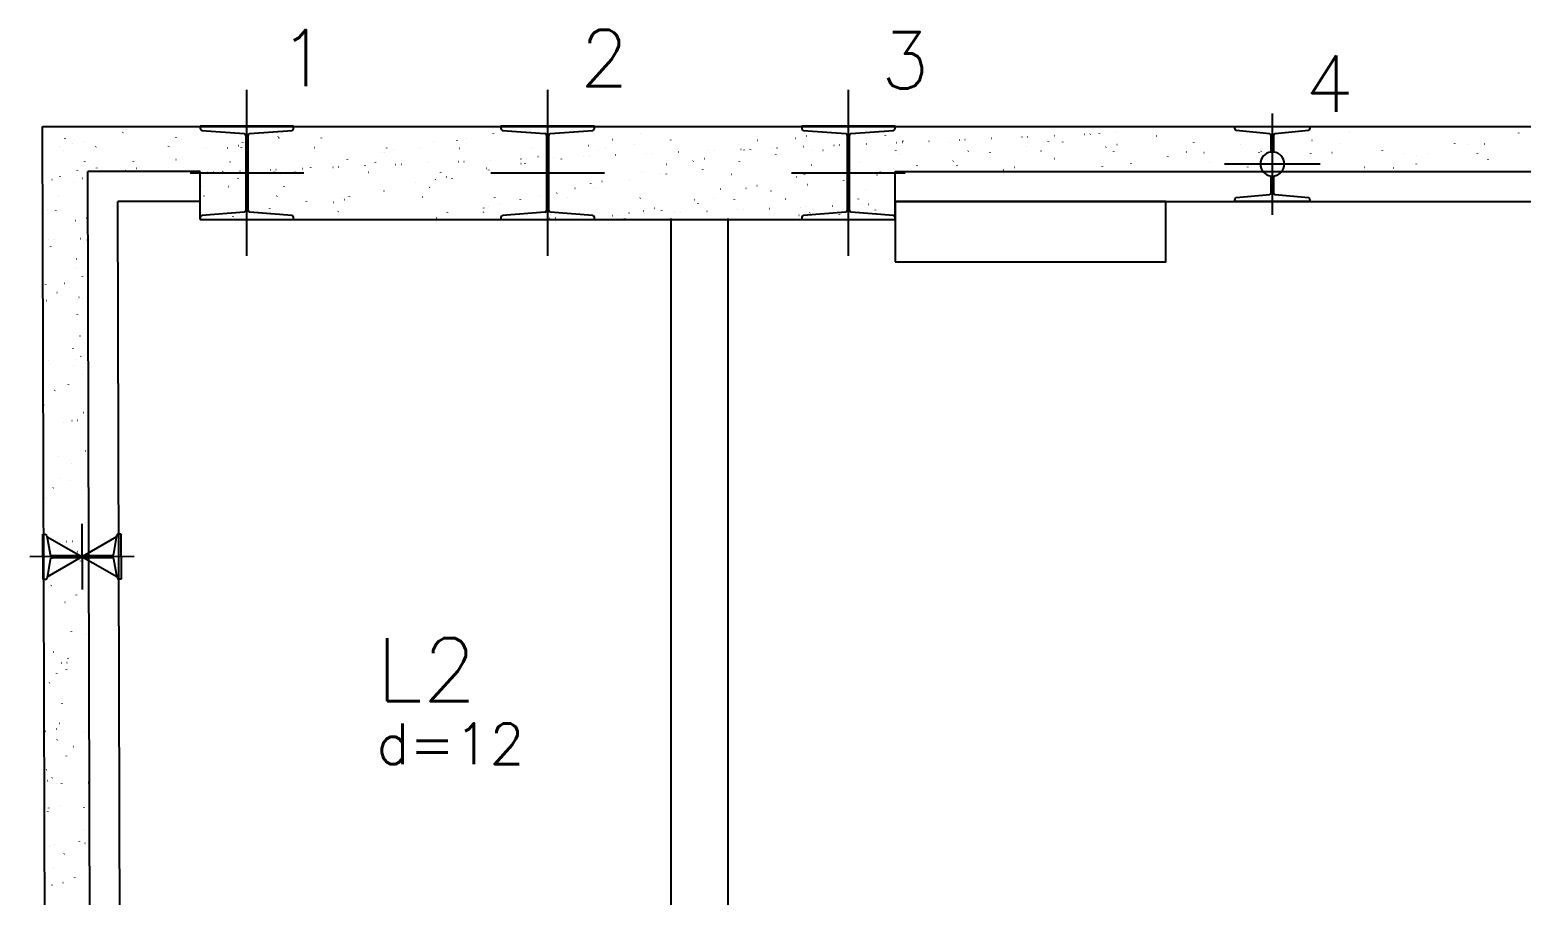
# Model space of a CAD drawing. Extents: x -40810 to 33675, y -2018 to 21213.
# Drawn here: x 19194.1 to 19690.1, y 3745.4 to 4033.1 of the extents above; entities that cross this region are included whole.
import ezdxf

# ---------------------------------------------------------------- set-up
doc = ezdxf.new("R2010")
doc.units = 0
doc.layers.get('0').update_dxf_attribs({"color": 1, "lineweight": 9})
for name, color, linetype in [('1', 5, 'Continuous'), ('10', 7, 'Continuous'), ('13', 7, 'Continuous'), ('19', 5, 'Continuous'), ('42', 7, 'Continuous'), ('49', 20, 'Continuous'), ('51', 6, 'Continuous'), ('52', 21, 'Continuous')]:
    doc.layers.add(name, color=color, linetype=linetype)
doc.styles.get("Standard").update_dxf_attribs({"font": 'romans.shx', "width": 0.8})

# ---------------------------------------------------------------- blocks, each defined once
blk = doc.blocks.new('_H9EFD498501-007')
for p, q in [((194.551325, 4539.103617), (194.561114, 4539.177975)), ((200.602982, 4538.200311), (200.676204, 4538.216544)), ((213.782978, 4541.122246), (213.856201, 4541.138479)), ((231.418265, 4539.432562), (231.463922, 4539.492064)), ((253.648103, 4537.791212), (253.657892, 4537.86557)), ((265.394405, 4539.673666), (265.467628, 4539.689899)), ((265.6887, 4539.20923), (265.69849, 4539.283588)), ((279.768041, 4539.191839), (279.813699, 4539.25134)), ((317.005832, 4538.225086), (317.079054, 4538.241319)), ((324.858899, 4538.454512), (324.868688, 4538.528871)), ((328.117818, 4538.951115), (328.163475, 4539.010616)), ((337.002286, 4540.653293), (337.012075, 4540.727652)), ((376.467594, 4538.710391), (376.513251, 4538.769892)), ((385.824476, 4540.591255), (385.897699, 4540.607488)), ((395.996274, 4538.560125), (396.006064, 4538.634484)), ((424.817371, 4538.469667), (424.863028, 4538.529169)), ((437.435903, 4539.142675), (437.509126, 4539.158908)), ((441.097013, 4539.954323), (441.170236, 4539.970556)), ((455.166473, 4537.805408), (455.176263, 4537.879766)), ((467.30986, 4540.004189), (467.319649, 4540.078547)), ((472.92342, 4537.840329), (472.998348, 4537.8436)), ((473.167147, 4538.228943), (473.212804, 4538.288445)), ((481.764997, 4538.22636), (481.839925, 4538.229632)), ((491.88036, 4538.668007), (491.955288, 4538.671278)), ((492.70844, 4538.505744), (492.781662, 4538.521977)), ((493.753575, 4538.749793), (493.828504, 4538.753064)), ((502.595152, 4539.135824), (502.670081, 4539.139096)), ((512.710515, 4539.577471), (512.785444, 4539.580742)), ((514.583731, 4539.659257), (514.658659, 4539.662529)), ((521.516924, 4537.98822), (521.562581, 4538.047721)), ((523.425307, 4540.045289), (523.500236, 4540.04856)), ((526.303849, 4537.911021), (526.313638, 4537.985379)), ((533.540671, 4540.486935), (533.615599, 4540.490206)), ((535.413886, 4540.568721), (535.488815, 4540.571993)), ((538.520656, 4540.667489), (538.530446, 4540.741847)), ((544.255463, 4540.954753), (544.330391, 4540.958024)), ((557.499863, 4539.979099), (557.573086, 4539.995332)), ((569.8667, 4537.747496), (569.912357, 4537.806997)), ((597.617434, 4539.355084), (597.627224, 4539.429442)), ((609.11129, 4538.530519), (609.184512, 4538.546752)), ((621.529271, 4540.90472), (621.539061, 4540.979079)), ((677.929934, 4540.896687), (678.003157, 4540.91292)), ((192.566633, 4536.418695), (192.566633, 4536.418695)), ((192.566633, 4536.418695), (192.566633, 4536.418695)), ((192.566633, 4536.418695), (192.566633, 4536.418695)), ((194.029154, 4535.137335), (194.029154, 4535.137335)), ((194.029154, 4535.137335), (194.029154, 4535.137335)), ((196.941872, 4537.388662), (197.015094, 4537.404895)), ((204.789307, 4536.354719), (204.834964, 4536.41422)), ((229.021267, 4536.308734), (229.066924, 4536.368235)), ((229.287908, 4532.835962), (229.297697, 4532.910321)), ((241.504716, 4535.592431), (241.514505, 4535.666789)), ((248.553299, 4535.940083), (248.626521, 4535.956316)), ((252.214409, 4536.751731), (252.287631, 4536.767964)), ((253.139084, 4536.113995), (253.184741, 4536.173496)), ((277.371043, 4536.06801), (277.4167, 4536.127511)), ((300.164726, 4534.491503), (300.237948, 4534.507736)), ((300.601494, 4534.280026), (300.611283, 4534.354384)), ((301.48886, 4535.873271), (301.534517, 4535.932772)), ((303.825836, 4535.303151), (303.899058, 4535.319384)), ((312.642091, 4535.698044), (312.651881, 4535.772402)), ((325.72082, 4535.827286), (325.766477, 4535.886787)), ((349.838637, 4535.632547), (349.884294, 4535.692049)), ((351.776153, 4533.042923), (351.849375, 4533.059156)), ((355.437263, 4533.854572), (355.510485, 4533.870805)), ((366.899427, 4533.211221), (366.974356, 4533.214493)), ((368.617259, 4536.776506), (368.690481, 4536.792739)), ((368.772643, 4533.293008), (368.847571, 4533.296279)), ((371.81229, 4534.943326), (371.822079, 4535.017685)), ((374.070596, 4535.586562), (374.116253, 4535.646064)), ((377.614219, 4533.679039), (377.689148, 4533.682311)), ((383.955677, 4537.142107), (383.965466, 4537.216466)), ((387.729583, 4534.120685), (387.804511, 4534.123957)), ((389.602798, 4534.202472), (389.677727, 4534.205743)), ((398.188413, 4535.391823), (398.23407, 4535.451325)), ((398.444375, 4534.588503), (398.519303, 4534.591775)), ((408.559738, 4535.03015), (408.634667, 4535.033421)), ((410.432954, 4535.111936), (410.507882, 4535.115207)), ((419.27453, 4535.497968), (419.349459, 4535.501239)), ((420.228686, 4535.327927), (420.301908, 4535.34416)), ((422.420373, 4535.345838), (422.46603, 4535.40534)), ((429.389894, 4535.939614), (429.464822, 4535.942885)), ((430.909068, 4533.630921), (430.918857, 4533.70528)), ((431.263109, 4536.0214), (431.338038, 4536.024672)), ((440.104686, 4536.407432), (440.179614, 4536.410703)), ((442.949665, 4535.048939), (442.959455, 4535.123298)), ((446.53819, 4535.1511), (446.583847, 4535.210601)), ((450.220049, 4536.849078), (450.294978, 4536.85235)), ((452.093264, 4536.930864), (452.168193, 4536.934136)), ((460.934841, 4537.316896), (461.00977, 4537.320167)), ((470.770149, 4535.105115), (470.815806, 4535.164616)), ((471.050204, 4537.758542), (471.125133, 4537.761814)), ((471.840113, 4533.879347), (471.913335, 4533.89558)), ((489.04733, 4537.694095), (489.120552, 4537.710328)), ((494.887966, 4534.910376), (494.933623, 4534.969877)), ((502.119864, 4534.294222), (502.129654, 4534.36858)), ((514.263251, 4536.493003), (514.273041, 4536.567361)), ((519.119926, 4534.864391), (519.165583, 4534.923892)), ((540.658757, 4536.245515), (540.731979, 4536.261748)), ((543.237742, 4534.669652), (543.2834, 4534.729154)), ((544.319867, 4537.057164), (544.393089, 4537.073397)), ((561.216642, 4532.981817), (561.226432, 4533.056175)), ((567.469702, 4534.623667), (567.515359, 4534.683169)), ((573.25724, 4534.399835), (573.267029, 4534.474193)), ((585.474047, 4537.156303), (585.483837, 4537.230661)), ((591.587519, 4534.428928), (591.633176, 4534.48843)), ((592.270184, 4534.796935), (592.343406, 4534.813168)), ((595.931294, 4535.608584), (596.004516, 4535.624817)), ((608.777959, 4534.088285), (608.787748, 4534.162643)), ((615.819478, 4534.382943), (615.865136, 4534.442445)), ((618.216477, 4537.506772), (618.262134, 4537.566274)), ((632.616375, 4535.080234), (632.626165, 4535.154592)), ((639.937295, 4534.188205), (639.982952, 4534.247706)), ((643.881611, 4533.348356), (643.954833, 4533.364589)), ((647.542721, 4534.160004), (647.615943, 4534.176237)), ((656.631002, 4537.410633), (656.640791, 4537.484991)), ((660.722717, 4537.081939), (660.795939, 4537.098172)), ((664.169255, 4534.14222), (664.214912, 4534.201721)), ((666.566253, 4537.266048), (666.61191, 4537.32555)), ((199.90498, 4529.989339), (199.90498, 4529.989339)), ((199.90498, 4529.989339), (199.90498, 4529.989339)), ((199.90498, 4529.989339), (199.90498, 4529.989339)), ((201.045424, 4531.475595), (201.091082, 4531.535097)), ((204.954709, 4528.085768), (204.954709, 4528.085768)), ((204.954709, 4528.085768), (204.954709, 4528.085768)), ((205.103924, 4529.219164), (205.113713, 4529.293522)), ((213.124775, 4528.085768), (213.124775, 4528.085768)), ((213.124775, 4528.085768), (213.124775, 4528.085768)), ((213.124775, 4528.085768), (213.124775, 4528.085768)), ((214.504976, 4528.391751), (214.578198, 4528.407984)), ((216.808621, 4528.085768), (216.808621, 4528.085768)), ((216.808621, 4528.085768), (216.808621, 4528.085768)), ((216.808621, 4528.085768), (216.808621, 4528.085768)), ((217.247311, 4531.417944), (217.2571, 4531.492303)), ((218.166086, 4529.2034), (218.239308, 4529.219633)), ((222.711563, 4528.085768), (222.711563, 4528.085768)), ((222.766243, 4528.157028), (222.8119, 4528.216529)), ((228.662533, 4528.085768), (228.662533, 4528.085768)), ((231.346082, 4532.125334), (231.419304, 4532.141567)), ((246.998203, 4528.111043), (247.04386, 4528.170544)), ((249.395201, 4531.234872), (249.440858, 4531.294373)), ((252.633287, 4528.222254), (252.708216, 4528.225525)), ((262.74865, 4528.6639), (262.823579, 4528.667172)), ((264.200702, 4527.906758), (264.210491, 4527.981117)), ((264.621866, 4528.745686), (264.696794, 4528.748958)), ((271.11602, 4527.916304), (271.161677, 4527.975806)), ((273.463442, 4529.131718), (273.538371, 4529.134989)), ((276.241299, 4529.324776), (276.251088, 4529.399135)), ((282.957509, 4530.676755), (283.030731, 4530.692988)), ((283.578806, 4529.573364), (283.653734, 4529.576636)), ((285.452021, 4529.655151), (285.52695, 4529.658422)), ((288.458107, 4532.081245), (288.467896, 4532.155603)), ((294.293598, 4530.041182), (294.368526, 4530.044454)), ((295.347979, 4527.870319), (295.393636, 4527.929821)), ((297.744977, 4530.994148), (297.790634, 4531.053649)), ((304.408961, 4530.482829), (304.48389, 4530.4861)), ((306.282176, 4530.564615), (306.357105, 4530.567886)), ((315.123753, 4530.950646), (315.198682, 4530.953918)), ((325.239116, 4531.392293), (325.314045, 4531.395564)), ((327.112332, 4531.474079), (327.18726, 4531.477351)), ((334.568936, 4529.228175), (334.642158, 4529.244408)), ((335.411498, 4528.570059), (335.421287, 4528.644417)), ((335.953909, 4531.860111), (336.028837, 4531.863382)), ((346.069272, 4532.301757), (346.1442, 4532.305028)), ((346.094754, 4530.753424), (346.140411, 4530.812926)), ((347.554885, 4530.76884), (347.564674, 4530.843198)), ((347.942487, 4532.383543), (348.017416, 4532.386815)), ((356.784064, 4532.769575), (356.858993, 4532.772846)), ((359.595482, 4532.186858), (359.605272, 4532.261216)), ((394.44453, 4530.5127), (394.490187, 4530.572202)), ((403.38758, 4531.594343), (403.460802, 4531.610576)), ((406.548873, 4528.675672), (406.558663, 4528.75003)), ((407.04869, 4532.405992), (407.121912, 4532.422225)), ((418.765681, 4531.43214), (418.775471, 4531.506499)), ((442.794307, 4530.271977), (442.839964, 4530.331478)), ((454.999007, 4530.145763), (455.072229, 4530.161996)), ((458.660117, 4530.957412), (458.733339, 4530.973645)), ((465.719072, 4527.920954), (465.728862, 4527.995313)), ((477.594682, 4528.085768), (477.594682, 4528.085768)), ((477.594682, 4528.085768), (477.594682, 4528.085768)), ((477.594682, 4528.085768), (477.594682, 4528.085768)), ((477.862459, 4530.119735), (477.872248, 4530.194094)), ((489.448594, 4528.085768), (489.448594, 4528.085768)), ((489.65126, 4528.085768), (489.65126, 4528.085768)), ((489.65126, 4528.085768), (489.65126, 4528.085768)), ((489.65126, 4528.085768), (489.65126, 4528.085768)), ((489.903056, 4531.537753), (489.912846, 4531.612112)), ((491.144083, 4530.031253), (491.18974, 4530.090754)), ((501.302506, 4528.085768), (501.302506, 4528.085768)), ((501.302506, 4528.085768), (501.302506, 4528.085768)), ((503.852516, 4528.085768), (503.852516, 4528.085768)), ((503.852516, 4528.085768), (503.852516, 4528.085768)), ((503.852516, 4528.085768), (503.852516, 4528.085768)), ((506.610434, 4528.697184), (506.683656, 4528.713417)), ((510.271544, 4529.508832), (510.344766, 4529.525065)), ((513.156418, 4528.085768), (513.156418, 4528.085768)), ((513.156418, 4528.085768), (513.156418, 4528.085768)), ((513.156418, 4528.085768), (513.156418, 4528.085768)), ((513.918505, 4528.085768), (513.918505, 4528.085768)), ((513.918505, 4528.085768), (513.918505, 4528.085768)), ((523.45154, 4532.430767), (523.524762, 4532.447)), ((525.010329, 4528.085768), (525.010329, 4528.085768)), ((536.864241, 4528.085768), (536.866237, 4528.100926)), ((536.864241, 4528.085768), (536.864241, 4528.085768)), ((538.18575, 4528.085768), (538.18575, 4528.085768)), ((538.18575, 4528.085768), (538.18575, 4528.085768)), ((538.18575, 4528.085768), (538.18575, 4528.085768)), ((539.49386, 4529.790529), (539.539517, 4529.850031)), ((548.718153, 4528.085768), (548.718153, 4528.085768)), ((548.718153, 4528.085768), (548.718153, 4528.085768)), ((549.073255, 4530.783036), (549.083045, 4530.857394)), ((560.572065, 4528.085768), (560.572065, 4528.085768)), ((560.572065, 4528.085768), (560.572065, 4528.085768)), ((560.572065, 4528.085768), (560.572065, 4528.085768)), ((561.998064, 4528.085768), (561.998064, 4528.085768)), ((561.998064, 4528.085768), (561.998064, 4528.085768)), ((562.452995, 4528.085768), (562.452995, 4528.085768)), ((562.452995, 4528.085768), (562.452995, 4528.085768)), ((572.425977, 4528.085768), (572.425977, 4528.085768)), ((575.062967, 4530.982187), (575.136189, 4530.99842)), ((584.279889, 4528.085768), (584.279889, 4528.085768)), ((584.279889, 4528.085768), (584.279889, 4528.085768)), ((586.720241, 4528.085768), (586.720241, 4528.085768)), ((586.720241, 4528.085768), (586.720241, 4528.085768)), ((586.720241, 4528.085768), (586.720241, 4528.085768)), ((587.843636, 4529.549805), (587.889293, 4529.609307)), ((596.133801, 4528.085768), (596.133801, 4528.085768)), ((596.133801, 4528.085768), (596.133801, 4528.085768)), ((596.133801, 4528.085768), (596.133801, 4528.085768)), ((607.987712, 4528.085768), (607.987712, 4528.085768)), ((607.987712, 4528.085768), (607.987712, 4528.085768)), ((610.987486, 4528.085768), (610.987486, 4528.085768)), ((610.987486, 4528.085768), (610.987486, 4528.085768)), ((619.841624, 4528.085768), (619.841624, 4528.085768)), ((619.865062, 4528.263798), (619.874852, 4528.338157)), ((620.143612, 4528.085768), (620.143612, 4528.085768)), ((620.143612, 4528.085768), (620.143612, 4528.085768)), ((626.674394, 4529.533607), (626.747616, 4529.54984)), ((631.695536, 4528.085768), (631.695536, 4528.085768)), ((635.254731, 4528.085768), (635.254731, 4528.085768)), ((635.254731, 4528.085768), (635.254731, 4528.085768)), ((635.254731, 4528.085768), (635.254731, 4528.085768)), ((636.193413, 4529.309082), (636.23907, 4529.368583)), ((643.549448, 4528.085768), (643.549448, 4528.085768)), ((643.549448, 4528.085768), (643.549448, 4528.085768)), ((643.549448, 4528.085768), (643.549448, 4528.085768)), ((643.879689, 4530.594197), (643.889479, 4530.668556)), ((655.40336, 4528.085768), (655.40336, 4528.085768)), ((655.40336, 4528.085768), (655.40336, 4528.085768)), ((655.40336, 4528.085768), (655.40336, 4528.085768)), ((659.521976, 4528.085768), (659.521976, 4528.085768)), ((659.521976, 4528.085768), (659.521976, 4528.085768)), ((667.257272, 4528.085768), (667.257272, 4528.085768)), ((667.257272, 4528.085768), (667.257272, 4528.085768)), ((667.791526, 4532.143834), (667.801316, 4532.218192)), ((678.28916, 4528.085768), (678.359043, 4528.101261)), ((678.28916, 4528.085768), (678.28916, 4528.085768)), ((678.28916, 4528.085768), (678.28916, 4528.085768)), ((239.484656, 4527.648172), (239.484656, 4527.648172)), ((239.484656, 4527.648172), (239.484656, 4527.648172)), ((239.484656, 4527.648172), (239.484656, 4527.648172)), ((239.840507, 4522.951509), (239.850296, 4523.025867)), ((241.918495, 4527.754436), (241.993423, 4527.757707)), ((243.79171, 4527.836222), (243.866639, 4527.839494)), ((248.909186, 4523.128423), (248.982408, 4523.144656)), ((252.057315, 4525.707978), (252.067104, 4525.782336)), ((266.116403, 4526.943171), (266.189625, 4526.959404)), ((267.372137, 4523.037181), (267.417794, 4523.096683)), ((269.777513, 4527.75482), (269.850735, 4527.771053)), ((311.154093, 4524.395572), (311.163882, 4524.469931)), ((317.72783, 4525.494592), (317.801052, 4525.510824)), ((319.465796, 4527.67558), (319.511453, 4527.735082)), ((321.38894, 4526.30624), (321.462162, 4526.322473)), ((323.19469, 4525.81359), (323.204479, 4525.887949)), ((343.697756, 4527.629595), (343.743413, 4527.689097)), ((367.815573, 4527.434857), (367.86123, 4527.494358)), ((369.339257, 4524.046012), (369.412479, 4524.062245)), ((373.000367, 4524.85766), (373.073589, 4524.873893)), ((382.364889, 4525.058873), (382.374678, 4525.133231)), ((386.180363, 4527.779595), (386.253585, 4527.795828)), ((392.047532, 4527.388872), (392.093189, 4527.448373)), ((394.508276, 4527.257654), (394.518065, 4527.332012)), ((416.165349, 4527.194133), (416.211006, 4527.253634)), ((424.611794, 4523.40908), (424.685016, 4523.425313)), ((437.79179, 4526.331015), (437.865012, 4526.347248)), ((440.397309, 4527.148148), (440.442966, 4527.207649)), ((441.461667, 4523.746468), (441.471456, 4523.820826)), ((453.502264, 4525.164486), (453.512054, 4525.238844)), ((464.515125, 4526.953409), (464.560783, 4527.012911)), ((239.484656, 4521.039055), (239.484656, 4521.039055)), ((239.484656, 4521.039055), (239.484656, 4521.039055)), ((239.484656, 4520.248551), (239.484656, 4520.248551)), ((239.484656, 4518.319198), (239.484656, 4518.319198)), ((240.743179, 4519.959337), (240.788836, 4520.018839)), ((264.975139, 4519.913352), (265.020796, 4519.972854)), ((274.7533, 4518.022305), (274.76309, 4518.096663)), ((283.679507, 4517.94626), (283.752729, 4517.962493)), ((286.793898, 4519.440323), (286.803687, 4519.514681)), ((287.340617, 4518.757909), (287.413839, 4518.774142)), ((289.092956, 4519.718614), (289.138613, 4519.778115)), ((299.010706, 4522.196792), (299.020495, 4522.27115)), ((300.520613, 4521.679843), (300.593835, 4521.696076)), ((313.324915, 4519.672629), (313.370572, 4519.73213)), ((315.721913, 4522.796457), (315.76757, 4522.855959)), ((337.442732, 4519.47789), (337.488389, 4519.537391)), ((345.964097, 4518.685606), (345.973886, 4518.759964)), ((352.13204, 4520.231264), (352.205262, 4520.247496)), ((358.107484, 4520.884386), (358.117273, 4520.958745)), ((361.674692, 4519.431905), (361.720349, 4519.491406)), ((364.07169, 4522.555734), (364.117347, 4522.615235)), ((370.148081, 4522.302404), (370.157871, 4522.376763)), ((385.792508, 4519.237166), (385.838166, 4519.296668)), ((403.743467, 4518.782684), (403.816689, 4518.798917)), ((410.024468, 4519.191181), (410.070125, 4519.250683)), ((412.421466, 4522.31501), (412.467123, 4522.374511)), ((417.101472, 4518.791218), (417.111262, 4518.865577)), ((420.950684, 4522.597432), (421.023906, 4522.613665)), ((429.31828, 4521.547687), (429.328069, 4521.622045)), ((434.142285, 4518.996442), (434.187942, 4519.055944)), ((458.374245, 4518.950457), (458.419902, 4519.009959)), ((460.771243, 4522.074286), (460.8169, 4522.133788)), ((250.393106, 4513.067056), (250.402895, 4513.141414)), ((262.609914, 4515.823524), (262.619703, 4515.897883)), ((266.472289, 4514.131512), (266.545512, 4514.147745)), ((285.349073, 4514.839491), (285.39473, 4514.898992)), ((321.706691, 4514.511119), (321.716481, 4514.585477)), ((333.698849, 4514.598767), (333.744506, 4514.658268)), ((333.747289, 4515.929137), (333.757078, 4516.003495)), ((335.290934, 4516.49768), (335.364156, 4516.513913)), ((338.952044, 4517.309329), (339.025266, 4517.325562)), ((366.326403, 4513.082068), (366.401332, 4513.085339)), ((376.441766, 4513.523714), (376.516695, 4513.526985)), ((378.314982, 4513.6055), (378.38991, 4513.608772)), ((382.048626, 4514.358043), (382.094283, 4514.417545)), ((386.902361, 4515.0491), (386.975583, 4515.065333)), ((387.156559, 4513.991532), (387.231487, 4513.994803)), ((390.563471, 4515.860749), (390.636693, 4515.876982)), ((392.917488, 4515.17442), (392.927277, 4515.248778)), ((397.271922, 4514.433178), (397.34685, 4514.43645)), ((399.145137, 4514.514965), (399.220066, 4514.518236)), ((405.060875, 4517.3732), (405.070664, 4517.447559)), ((407.986714, 4514.900996), (408.061643, 4514.904268)), ((418.102077, 4515.342642), (418.177006, 4515.345914)), ((419.975293, 4515.424429), (420.050221, 4515.4277)), ((428.816869, 4515.81046), (428.891798, 4515.813732)), ((430.398402, 4514.117319), (430.444059, 4514.176821)), ((438.513787, 4513.600521), (438.58701, 4513.616754)), ((438.932233, 4516.252107), (439.007161, 4516.255378)), ((440.805448, 4516.333893), (440.880377, 4516.337165)), ((442.174897, 4514.412169), (442.24812, 4514.428402)), ((449.647025, 4516.719925), (449.721954, 4516.723196)), ((452.014266, 4513.862014), (452.024055, 4513.936373)), ((455.354894, 4517.334104), (455.428116, 4517.350337)), ((459.762388, 4517.161571), (459.837317, 4517.164842)), ((461.635604, 4517.243357), (461.710532, 4517.246629)), ((464.054863, 4515.280032), (464.064653, 4515.354391)), ((470.47718, 4517.629389), (470.524656, 4517.631462)), ((250.270499, 4512.135768), (250.270499, 4512.135768)), ((257.470072, 4512.135768), (257.470072, 4512.135768)), ((257.470072, 4512.135768), (257.470072, 4512.135768)), ((259.007188, 4512.135768), (259.007188, 4512.135768)), ((259.007188, 4512.135768), (259.007188, 4512.135768)), ((262.124411, 4512.135768), (262.124411, 4512.135768)), ((262.124411, 4512.135768), (262.124411, 4512.135768)), ((273.978323, 4512.135768), (273.978323, 4512.135768)), ((273.978323, 4512.135768), (273.978323, 4512.135768)), ((273.978323, 4512.135768), (273.978323, 4512.135768)), ((283.274434, 4512.135768), (283.274434, 4512.135768)), ((283.274434, 4512.135768), (283.274434, 4512.135768)), ((283.274434, 4512.135768), (283.274434, 4512.135768)), ((285.832235, 4512.135768), (285.832235, 4512.135768)), ((297.686147, 4512.135768), (297.686147, 4512.135768)), ((297.686147, 4512.135768), (297.686147, 4512.135768)), ((307.541679, 4512.135768), (307.541679, 4512.135768)), ((307.541679, 4512.135768), (307.541679, 4512.135768)), ((309.540059, 4512.135768), (309.540059, 4512.135768)), ((309.540059, 4512.135768), (309.540059, 4512.135768)), ((309.563305, 4512.312338), (309.573094, 4512.386697)), ((315.61562, 4512.135768), (315.61562, 4512.135768)), ((315.61562, 4512.135768), (315.61562, 4512.135768)), ((318.083716, 4512.682932), (318.156939, 4512.699165)), ((321.393971, 4512.135768), (321.393971, 4512.135768)), ((321.393971, 4512.135768), (321.393971, 4512.135768)), ((321.393971, 4512.135768), (321.393971, 4512.135768)), ((331.808924, 4512.135768), (331.808924, 4512.135768)), ((331.808924, 4512.135768), (331.808924, 4512.135768)), ((331.808924, 4512.135768), (331.808924, 4512.135768)), ((333.247882, 4512.135768), (333.247882, 4512.135768)), ((344.65258, 4512.135768), (344.65258, 4512.135768)), ((344.65258, 4512.135768), (344.65258, 4512.135768)), ((345.101794, 4512.135768), (345.101794, 4512.135768)), ((345.101794, 4512.135768), (345.101794, 4512.135768)), ((345.496248, 4512.172604), (345.571176, 4512.175875)), ((355.611611, 4512.61425), (355.68654, 4512.617521)), ((356.076169, 4512.135768), (356.076169, 4512.135768)), ((356.076169, 4512.135768), (356.076169, 4512.135768)), ((356.955706, 4512.135768), (356.955706, 4512.135768)), ((356.955706, 4512.135768), (356.955706, 4512.135768)), ((356.955706, 4512.135768), (356.955706, 4512.135768)), ((357.484826, 4512.696036), (357.559755, 4512.699308)), ((368.809618, 4512.135768), (368.809618, 4512.135768)), ((373.761168, 4512.135768), (373.761168, 4512.135768)), ((373.761168, 4512.135768), (373.761168, 4512.135768)), ((373.761168, 4512.135768), (373.761168, 4512.135768)), ((380.343414, 4512.135768), (380.343414, 4512.135768)), ((380.343414, 4512.135768), (380.343414, 4512.135768)), ((380.343414, 4512.135768), (380.343414, 4512.135768)), ((380.66353, 4512.135768), (380.66353, 4512.135768)), ((380.70068, 4512.417951), (380.710469, 4512.492309)), ((392.517442, 4512.135768), (392.517442, 4512.135768)), ((392.517442, 4512.135768), (392.517442, 4512.135768)), ((404.371354, 4512.135768), (404.371354, 4512.135768)), ((404.371354, 4512.135768), (404.371354, 4512.135768)), ((404.371354, 4512.135768), (404.371354, 4512.135768)), ((404.610659, 4512.135768), (404.610659, 4512.135768)), ((404.610659, 4512.135768), (404.610659, 4512.135768)), ((416.225265, 4512.135768), (416.225265, 4512.135768)), ((428.079177, 4512.135768), (428.079177, 4512.135768)), ((428.079177, 4512.135768), (428.079177, 4512.135768)), ((428.877904, 4512.135768), (428.877904, 4512.135768)), ((428.877904, 4512.135768), (428.877904, 4512.135768)), ((428.877904, 4512.135768), (428.877904, 4512.135768)), ((431.906716, 4512.135768), (431.906716, 4512.135768)), ((431.906716, 4512.135768), (431.906716, 4512.135768)), ((431.906716, 4512.135768), (431.906716, 4512.135768)), ((439.933089, 4512.135768), (439.933089, 4512.135768)), ((439.933089, 4512.135768), (439.933089, 4512.135768)), ((439.933089, 4512.135768), (439.933089, 4512.135768)), ((451.787001, 4512.135768), (451.787001, 4512.135768)), ((451.787001, 4512.135768), (451.787001, 4512.135768)), ((451.787001, 4512.135768), (451.787001, 4512.135768)), ((453.14515, 4512.135768), (453.14515, 4512.135768)), ((453.14515, 4512.135768), (453.14515, 4512.135768)), ((463.640913, 4512.135768), (463.640913, 4512.135768))]:
    blk.add_line(p, q)
blk = doc.blocks.new('_H9EFD498501-010')
for p, q in [((187.048803, 4535.195422), (187.048803, 4535.195422)), ((187.048803, 4535.195422), (187.048803, 4535.195422)), ((187.048803, 4535.195422), (187.048803, 4535.195422)), ((198.648426, 4528.351767), (198.694083, 4528.411268)), ((187.064769, 4525.35947), (187.064769, 4525.35947)), ((187.064769, 4525.35947), (187.064769, 4525.35947)), ((190.142821, 4525.493861), (190.217749, 4525.497133)), ((192.887116, 4526.462695), (192.896905, 4526.537053)), ((197.297759, 4524.577003), (197.370981, 4524.593236)), ((200.258184, 4525.935507), (200.333113, 4525.938779)), ((187.069719, 4522.309501), (187.069719, 4522.309501)), ((187.069719, 4522.309501), (187.069719, 4522.309501)), ((192.393403, 4520.200061), (192.43906, 4520.259563)), ((187.084374, 4513.281201), (187.084374, 4513.281201)), ((187.084374, 4513.281201), (187.084374, 4513.281201)), ((187.084374, 4513.281201), (187.084374, 4513.281201)), ((188.64952, 4515.320938), (188.695177, 4515.38044)), ((191.399117, 4515.160224), (191.408907, 4515.234582)), ((187.090636, 4509.423581), (187.090636, 4509.423581)), ((187.090636, 4509.423581), (187.090636, 4509.423581)), ((187.090636, 4509.423581), (187.090636, 4509.423581)), ((198.019756, 4511.846508), (198.092979, 4511.862741)), ((201.680866, 4512.658157), (201.754089, 4512.67439)), ((187.0974, 4505.25676), (187.0974, 4505.25676)), ((187.0974, 4505.25676), (187.0974, 4505.25676)), ((187.0974, 4505.25676), (187.0974, 4505.25676)), ((188.970368, 4505.338536), (189.045296, 4505.341807)), ((189.808329, 4503.076989), (189.818119, 4503.151348)), ((190.843583, 4505.420322), (190.918512, 4505.423594)), ((199.68516, 4505.806354), (199.760088, 4505.809625)), ((201.951716, 4505.27577), (201.961506, 4505.350129)), ((198.375643, 4499.034849), (198.448865, 4499.051082)), ((187.111553, 4496.53766), (187.111553, 4496.53766)), ((187.111553, 4496.53766), (187.111553, 4496.53766)), ((197.974434, 4495.847713), (198.020091, 4495.907215)), ((200.360928, 4493.192536), (200.370718, 4493.266894)), ((188.14412, 4490.436067), (188.15391, 4490.510426)), ((194.230551, 4490.96859), (194.276208, 4491.028092)), ((187.130031, 4485.15405), (187.130031, 4485.15405)), ((187.130031, 4485.15405), (187.130031, 4485.15405)), ((187.13247, 4483.65174), (187.13247, 4483.65174)), ((187.13247, 4483.65174), (187.13247, 4483.65174)), ((187.13247, 4483.65174), (187.13247, 4483.65174)), ((188.397344, 4485.209383), (188.472272, 4485.212654)), ((191.833553, 4487.844761), (191.87921, 4487.904263)), ((198.512707, 4485.651029), (198.587635, 4485.6543)), ((199.097641, 4486.304354), (199.170863, 4486.320587)), ((200.385922, 4485.732815), (200.460851, 4485.736087)), ((187.133913, 4482.762781), (187.133913, 4482.762781)), ((187.135602, 4481.722272), (187.135602, 4481.722272)), ((187.135602, 4481.722272), (187.135602, 4481.722272)), ((198.696719, 4480.551614), (198.706509, 4480.625972)), ((199.453527, 4473.492695), (199.526749, 4473.508927)), ((187.153387, 4470.765819), (187.153387, 4470.765819)), ((187.153387, 4470.765819), (187.153387, 4470.765819)), ((197.208721, 4469.249143), (197.21851, 4469.323501)), ((187.162663, 4465.051341), (187.162663, 4465.051341)), ((187.162663, 4465.051341), (187.162663, 4465.051341)), ((187.162663, 4465.051341), (187.162663, 4465.051341)), ((187.224891, 4465.054057), (187.299819, 4465.057329)), ((189.098106, 4465.135844), (189.173035, 4465.139115)), ((197.414584, 4463.492413), (197.460241, 4463.551915)), ((197.939683, 4465.521875), (198.014611, 4465.525147)), ((199.811582, 4466.616242), (199.85724, 4466.675744)), ((200.175525, 4460.7622), (200.248747, 4460.778433)), ((187.174304, 4457.879899), (187.174304, 4457.879899)), ((187.174304, 4457.879899), (187.174304, 4457.879899)), ((187.174304, 4457.879899), (187.174304, 4457.879899)), ((191.159561, 4455.340708), (191.205218, 4455.400209)), ((195.617933, 4457.165908), (195.627722, 4457.240267)), ((187.186829, 4450.163344), (187.186829, 4450.163344)), ((187.186829, 4450.163344), (187.186829, 4450.163344)), ((187.186829, 4450.163344), (187.186829, 4450.163344)), ((187.415678, 4450.461585), (187.461335, 4450.521086)), ((187.195221, 4444.993978), (187.195221, 4444.993978)), ((187.195294, 4444.948631), (187.195294, 4444.948631)), ((187.195294, 4444.948631), (187.195294, 4444.948631)), ((187.195294, 4444.948631), (187.195294, 4444.948631)), ((187.351415, 4445.028606), (187.424637, 4445.044838)), ((193.953724, 4444.524986), (193.963513, 4444.599345)), ((196.76723, 4445.36655), (196.842158, 4445.369822)), ((198.640445, 4445.448337), (198.715374, 4445.451608)), ((200.531411, 4447.95054), (200.604634, 4447.966773)), ((201.253409, 4435.220046), (201.326631, 4435.236279)), ((187.216137, 4432.108057), (187.216137, 4432.108057)), ((187.216137, 4432.108057), (187.216137, 4432.108057)), ((187.216137, 4432.108057), (187.216137, 4432.108057)), ((192.465725, 4433.222515), (192.475515, 4433.296873)), ((196.740592, 4430.98836), (196.786249, 4431.047861)), ((187.227926, 4424.845921), (187.227926, 4424.845921)), ((187.352629, 4424.851365), (187.427558, 4424.854637)), ((192.996709, 4426.109237), (193.042366, 4426.168738)), ((196.194206, 4425.237397), (196.269134, 4425.240668)), ((187.237054, 4419.222137), (187.237054, 4419.222137)), ((188.429299, 4419.486451), (188.502522, 4419.502684)), ((190.599711, 4422.985408), (190.645368, 4423.04491)), ((190.874937, 4421.139281), (190.884727, 4421.213639)), ((201.609295, 4422.408386), (201.682518, 4422.424619)), ((187.238057, 4418.604415), (187.238057, 4418.604415)), ((187.238057, 4418.604415), (187.238057, 4418.604415)), ((201.427536, 4411.254827), (201.437325, 4411.329186)), ((187.257971, 4406.336216), (187.257971, 4406.336216)), ((187.257971, 4406.336216), (187.257971, 4406.336216)), ((187.257971, 4406.336216), (187.257971, 4406.336216)), ((187.260557, 4404.743211), (187.260557, 4404.743211)), ((187.260557, 4404.743211), (187.260557, 4404.743211)), ((187.260557, 4404.743211), (187.260557, 4404.743211)), ((189.210728, 4408.498359), (189.220518, 4408.572717)), ((195.021753, 4405.082072), (195.096681, 4405.085343)), ((196.894968, 4405.163858), (196.969897, 4405.16713)), ((198.577741, 4401.756889), (198.623398, 4401.81639)), ((187.72273, 4397.195887), (187.732519, 4397.270246)), ((196.180742, 4398.63306), (196.2264, 4398.692562)), ((199.763327, 4398.613905), (199.773117, 4398.688264)), ((187.278288, 4393.820017), (187.278288, 4393.820017)), ((187.278288, 4393.820017), (187.278288, 4393.820017)), ((187.278288, 4393.820017), (187.278288, 4393.820017)), ((187.278888, 4393.450296), (187.278888, 4393.450296)), ((189.507184, 4393.944297), (189.580406, 4393.96053)), ((189.925719, 4390.481354), (189.971376, 4390.540856)), ((187.289284, 4387.045486), (187.289284, 4387.045486)), ((187.293188, 4384.640501), (187.293188, 4384.640501)), ((187.293188, 4384.640501), (187.293188, 4384.640501)), ((194.448729, 4384.952918), (194.523657, 4384.95619)), ((198.275328, 4387.311434), (198.285118, 4387.385792)), ((187.299805, 4380.564375), (187.299805, 4380.564375)), ((187.299805, 4380.564375), (187.299805, 4380.564375)), ((187.299805, 4380.564375), (187.299805, 4380.564375)), ((196.684541, 4375.2282), (196.69433, 4375.302558)), ((201.761774, 4374.280712), (201.807431, 4374.340214)), ((187.320722, 4367.678455), (187.320722, 4367.678455)), ((187.32582, 4364.537791), (187.32582, 4364.537791)), ((187.32582, 4364.537791), (187.32582, 4364.537791)), ((187.32582, 4364.537791), (187.32582, 4364.537791)), ((190.585068, 4368.402143), (190.65829, 4368.418376)), ((193.276276, 4364.797593), (193.351204, 4364.800865)), ((195.149491, 4364.87938), (195.22442, 4364.882651)), ((195.50675, 4366.129006), (195.552407, 4366.188508)), ((191.762867, 4361.249883), (191.808524, 4361.309385)), ((195.020332, 4362.587278), (195.030121, 4362.661636)), ((187.340512, 4355.486558), (187.340512, 4355.486558)), ((187.340512, 4355.486558), (187.340512, 4355.486558)), ((187.341639, 4354.792534), (187.353066, 4354.795068)), ((187.341639, 4354.792534), (187.341639, 4354.792534)), ((187.341639, 4354.792534), (187.341639, 4354.792534)), ((189.365869, 4358.126055), (189.411526, 4358.185556)), ((193.532333, 4351.284806), (193.542122, 4351.359165)), ((187.358451, 4344.435081), (187.358451, 4344.435081)), ((187.358451, 4344.435081), (187.358451, 4344.435081)), ((192.703252, 4344.66844), (192.77818, 4344.671711)), ((187.362555, 4341.906614), (187.362555, 4341.906614)), ((187.362555, 4341.906614), (187.362555, 4341.906614)), ((187.362555, 4341.906614), (187.362555, 4341.906614)), ((188.001842, 4342.04834), (188.075064, 4342.064573)), ((191.662952, 4342.859989), (191.736174, 4342.876222)), ((201.087781, 4341.776659), (201.133439, 4341.83616)), ((191.941545, 4339.201572), (191.951334, 4339.27593)), ((197.343899, 4336.897535), (197.389556, 4336.957037)), ((194.9469, 4333.773707), (194.992558, 4333.833208)), ((187.383472, 4329.020693), (187.383472, 4329.020693)), ((187.383472, 4329.020693), (187.383472, 4329.020693)), ((188.357728, 4329.236681), (188.430951, 4329.252914)), ((188.691877, 4325.622001), (188.737534, 4325.681503)), ((190.277336, 4326.56065), (190.287126, 4326.635008)), ((193.404014, 4324.594901), (193.478943, 4324.598172)), ((202.245591, 4324.980933), (202.32052, 4324.984204)), ((187.391083, 4324.332371), (187.391083, 4324.332371)), ((187.391083, 4324.332371), (187.391083, 4324.332371)), ((187.391083, 4324.332371), (187.391083, 4324.332371)), ((187.39174, 4323.927629), (187.39174, 4323.927629)), ((191.530799, 4324.513115), (191.605727, 4324.516386)), ((187.404389, 4316.134773), (187.404389, 4316.134773)), ((187.404389, 4316.134773), (187.404389, 4316.134773)), ((187.404389, 4316.134773), (187.404389, 4316.134773)), ((188.789337, 4315.258179), (188.799127, 4315.332537)), ((189.079726, 4316.506186), (189.152948, 4316.522419)), ((192.740836, 4317.317834), (192.814058, 4317.334067)), ((200.829935, 4316.676197), (200.839724, 4316.750555)), ((187.422663, 4304.877253), (187.422663, 4304.877253)), ((187.422663, 4304.877253), (187.422663, 4304.877253)), ((187.422663, 4304.877253), (187.422663, 4304.877253)), ((199.341936, 4305.373725), (199.351726, 4305.448084)), ((200.527932, 4309.421359), (200.573589, 4309.48086)), ((201.073138, 4304.825608), (201.148067, 4304.828879)), ((187.423714, 4304.229661), (187.423714, 4304.229661)), ((187.423714, 4304.229661), (187.423714, 4304.229661)), ((187.425306, 4303.248852), (187.425306, 4303.248852)), ((187.425306, 4303.248852), (187.425306, 4303.248852)), ((189.435613, 4303.694526), (189.508835, 4303.710759)), ((190.957775, 4304.383961), (191.032703, 4304.387233)), ((194.272908, 4301.269653), (194.318565, 4301.329155)), ((190.529025, 4296.39053), (190.574682, 4296.450032)), ((187.442967, 4292.368701), (187.442967, 4292.368701)), ((187.442967, 4292.368701), (187.442967, 4292.368701)), ((187.446223, 4290.362932), (187.446223, 4290.362932)), ((187.446223, 4290.362932), (187.446223, 4290.362932)), ((187.446223, 4290.362932), (187.446223, 4290.362932)), ((188.132027, 4293.266701), (188.177684, 4293.326203)), ((190.15761, 4290.964032), (190.230832, 4290.980265)), ((193.81872, 4291.77568), (193.891942, 4291.791913)), ((197.751148, 4293.290491), (197.760938, 4293.364849))]:
    blk.add_line(p, q)

msp = doc.modelspace()

# ---------------------------------------------------------------- linework, layer by layer
at = {"linetype": 'Continuous', "ltscale": 30}
msp.add_lwpolyline([(21144.547, 3975.998), (19571.845, 3975.998), (19571.845, 3955.998), (19481.845, 3955.998), (19481.845, 3970.048), (19426.32, 3970.048), (19426.32, 3614.912), (19426.32, 3259.912)], dxfattribs=at)
at = {"layer": '1'}
for points in [[(19407.32, 3970.412), (19407.32, 3624.412)], [(19426.32, 3614.912), (19426.32, 3970.412)]]:
    msp.add_lwpolyline(points, dxfattribs=at)
at = {"layer": '42'}
msp.add_lwpolyline([(19481.845, 3955.998), (19571.845, 3955.998), (19571.845, 3975.998), (19481.845, 3975.998), (19481.845, 3955.998)], dxfattribs=at)
at = {"layer": '49'}
for p, q in [((19198.356, 4000.998), (22988.705, 4000.998)), ((19201.237, 2962.844), (19198.356, 4000.998)), ((19216.237, 2962.886), (19213.398, 3985.998)), ((19250.805, 3985.998), (19213.398, 3985.998)), ((19250.805, 3970.048), (19250.805, 3985.998)), ((19481.845, 3970.048), (19481.845, 3985.998)), ((19481.845, 3985.998), (21144.547, 3985.998)), ((19226.237, 2962.914), (19223.425, 3975.998)), ((19250.805, 3975.998), (19223.425, 3975.998)), ((19481.845, 3975.998), (22958.818, 3975.998)), ((19250.805, 3970.048), (19481.845, 3970.048))]:
    msp.add_line(p, q, dxfattribs=at)
at = {"layer": '51'}
for p, q in [((19266.325, 3957.926), (19266.325, 4013.17)), ((19366.325, 3957.926), (19366.325, 4013.17)), ((19466.325, 3957.926), (19466.325, 4013.17)), ((19607.32, 3971.649), (19607.32, 4005.346)), ((19281.845, 4001.048), (19250.805, 4001.048)), ((19250.805, 4001.048), (19250.805, 4000.294)), ((19251.288, 3999.685), (19265.428, 3998.62)), ((19265.911, 3998.013), (19265.911, 3973.084)), ((19266.698, 3973.084), (19266.698, 3998.012)), ((19267.181, 3998.62), (19281.362, 3999.685)), ((19281.845, 4000.294), (19281.845, 4001.048)), ((19381.845, 4001.048), (19350.805, 4001.048)), ((19350.805, 4001.048), (19350.805, 4000.294)), ((19351.288, 3999.685), (19365.428, 3998.62)), ((19365.911, 3998.013), (19365.911, 3973.084)), ((19366.698, 3973.084), (19366.698, 3998.012)), ((19367.181, 3998.62), (19381.362, 3999.685)), ((19381.845, 4000.294), (19381.845, 4001.048)), ((19481.845, 4001.048), (19450.805, 4001.048)), ((19450.805, 4001.048), (19450.805, 4000.294)), ((19451.288, 3999.685), (19465.428, 3998.62)), ((19465.911, 3998.013), (19465.911, 3973.084)), ((19466.698, 3973.084), (19466.698, 3998.012)), ((19467.181, 3998.62), (19481.362, 3999.685)), ((19481.845, 4000.294), (19481.845, 4001.048)), ((19594.82, 4000.244), (19594.82, 4000.998)), ((19594.82, 4000.998), (19619.82, 4000.998)), ((19606.444, 3998.57), (19595.303, 3999.635)), ((19606.926, 3992.479), (19606.926, 3997.962)), ((19607.713, 3997.963), (19607.713, 3992.479)), ((19619.337, 3999.635), (19608.196, 3998.57)), ((19619.82, 4000.998), (19619.82, 4000.244)), ((19623.229, 3988.498), (19591.411, 3988.498)), ((19247.396, 3985.548), (19285.254, 3985.548)), ((19347.396, 3985.548), (19385.254, 3985.548)), ((19447.396, 3985.548), (19485.254, 3985.548)), ((19606.926, 3979.034), (19606.926, 3984.516)), ((19607.713, 3984.516), (19607.713, 3979.034)), ((19595.303, 3977.36), (19606.444, 3978.425)), ((19608.196, 3978.425), (19619.337, 3977.36)), ((19265.428, 3972.475), (19251.288, 3971.41)), ((19281.362, 3971.41), (19267.181, 3972.475)), ((19365.428, 3972.475), (19351.288, 3971.41)), ((19381.362, 3971.41), (19367.181, 3972.475)), ((19465.428, 3972.475), (19451.288, 3971.41)), ((19481.362, 3971.41), (19467.181, 3972.475)), ((19594.82, 3975.998), (19594.82, 3976.752)), ((19619.82, 3975.998), (19594.82, 3975.998)), ((19619.82, 3976.752), (19619.82, 3975.998)), ((19250.805, 3970.802), (19250.805, 3970.048)), ((19250.805, 3970.048), (19281.845, 3970.048)), ((19281.845, 3970.048), (19281.845, 3970.802)), ((19350.805, 3970.802), (19350.805, 3970.048)), ((19350.805, 3970.048), (19381.845, 3970.048)), ((19381.845, 3970.048), (19381.845, 3970.802)), ((19450.805, 3970.802), (19450.805, 3970.048)), ((19450.805, 3970.048), (19481.845, 3970.048)), ((19481.845, 3970.048), (19481.845, 3970.802)), ((19211.42, 3868.875), (19211.518, 3847.057)), ((19198.436, 3865.408), (19199.19, 3865.411)), ((19198.503, 3850.408), (19198.436, 3865.408)), ((19199.801, 3864.931), (19200.893, 3858.795)), ((19199.867, 3864.558), (19223.072, 3851.375)), ((19199.927, 3851.271), (19223.012, 3864.662)), ((19222.038, 3858.89), (19223.075, 3865.036)), ((19223.681, 3865.521), (19224.435, 3865.525)), ((19224.435, 3865.525), (19224.503, 3850.525)), ((19201.502, 3858.315), (19221.432, 3858.405)), ((19228.818, 3858.044), (19194.121, 3857.888)), ((19200.901, 3857.042), (19199.864, 3850.897)), ((19221.435, 3857.618), (19201.507, 3857.528)), ((19223.138, 3851.002), (19222.046, 3857.137)), ((19199.257, 3850.411), (19198.503, 3850.408)), ((19224.503, 3850.525), (19223.749, 3850.521))]:
    msp.add_line(p, q, dxfattribs=at)
for centre, radius, start, end in [((19251.43, 4000.294), 0.625, 180, 256.86123), ((19265.286, 3998.012), 0.625, 359.895, 76.86115), ((19267.323, 3998.012), 0.625, 103.13877, 180), ((19281.22, 4000.294), 0.625, 283.13877, 0), ((19351.43, 4000.294), 0.625, 180, 256.86123), ((19365.286, 3998.012), 0.625, 359.895, 76.86115), ((19367.323, 3998.012), 0.625, 103.13877, 180), ((19381.22, 4000.294), 0.625, 283.13877, 0), ((19451.43, 4000.294), 0.625, 180, 256.86123), ((19465.286, 3998.012), 0.625, 359.895, 76.86115), ((19467.323, 3998.012), 0.625, 103.13877, 180), ((19481.22, 4000.294), 0.625, 283.13877, 0), ((19595.445, 4000.244), 0.625, 180, 256.86123), ((19606.301, 3997.962), 0.625, 0, 76.86123), ((19608.338, 3997.962), 0.625, 103.13885, 180.105), ((19619.195, 4000.244), 0.625, 283.13877, 0), ((19607.32, 3988.498), 4.001, 95.64414, 264.35586), ((19607.32, 3988.498), 4.001, 275.64414, 84.35586), ((19606.301, 3979.034), 0.625, 283.13877, 0), ((19608.338, 3979.034), 0.625, 180, 256.86123), ((19265.286, 3973.084), 0.625, 283.13877, 0), ((19267.323, 3973.084), 0.625, 180, 256.86123), ((19365.286, 3973.084), 0.625, 283.13877, 0), ((19367.323, 3973.084), 0.625, 180, 256.86123), ((19465.286, 3973.084), 0.625, 283.13877, 0), ((19467.323, 3973.084), 0.625, 180, 256.86123), ((19595.445, 3976.752), 0.625, 103.13877, 180), ((19619.195, 3976.752), 0.625, 0, 76.86123), ((19251.43, 3970.802), 0.625, 103.13877, 180), ((19281.22, 3970.802), 0.625, 0, 76.86123), ((19351.43, 3970.802), 0.625, 103.13877, 180), ((19381.22, 3970.802), 0.625, 0, 76.86123), ((19451.43, 3970.802), 0.625, 103.13877, 180), ((19481.22, 3970.802), 0.625, 0, 76.86123), ((19199.193, 3864.786), 0.625, 13.3965, 90.25773), ((19223.684, 3864.896), 0.625, 90.25773, 167.11896), ((19201.501, 3858.94), 0.625, 193.39658, 270.36272), ((19221.429, 3859.03), 0.625, 270.25773, 347.11896), ((19201.51, 3856.903), 0.625, 90.25773, 167.11896), ((19221.438, 3856.993), 0.625, 13.3965, 90.25773), ((19199.254, 3851.036), 0.625, 270.25773, 347.11896), ((19223.746, 3851.146), 0.625, 193.3965, 270.25773)]:
    msp.add_arc(centre, radius, start, end, dxfattribs=at)

# ---------------------------------------------------------------- block references
at = {"layer": '19'}
for name in ['_H9EFD498501-007', '_H9EFD498501-010']:
    msp.add_blockref(name, (19011.32, -542.088), dxfattribs=at)

# ---------------------------------------------------------------- texts
at = {"layer": '10'}
msp.add_text('L2', height=21, dxfattribs=at).set_placement((19309.399, 3809.927))
at = {"layer": '13'}
msp.add_text('d=12', height=13.5, dxfattribs=at).set_placement((19309.399, 3789.032))
at = {"layer": '52'}
for s, p in [('1', (19277.117, 4014.361)), ('2', (19377.117, 4014.361)), ('3', (19477.117, 4013.611)), ('4', (19618.117, 4005.838))]:
    msp.add_text(s, height=18.75, dxfattribs=at).set_placement(p)

doc.saveas('drawing.dxf')
